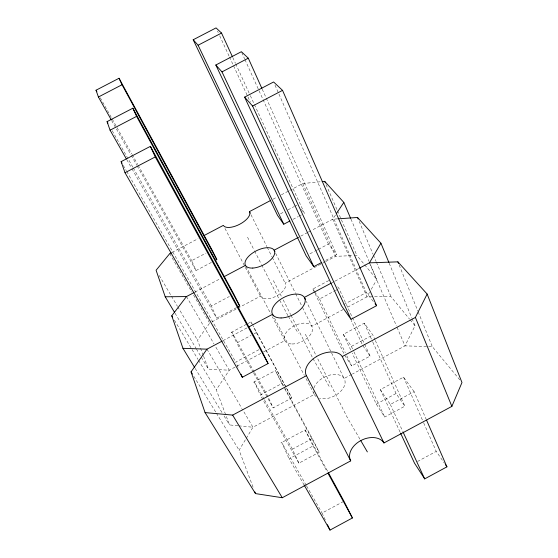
<?xml version="1.0" encoding="UTF-8"?>
<svg xmlns="http://www.w3.org/2000/svg" width="558" height="558" viewBox="0 0 558 558"><rect width="100%" height="100%" fill="white"/><g stroke="black" fill="none" stroke-linecap="round" stroke-linejoin="round"><path stroke-width="0.42" stroke-dasharray="2.79 2.09" d="M412.041 318.527L415.026 325.733L404.982 345.876L352.468 373.993M369.542 292.329L366.983 296.856L347.055 307.472M371.251 289.316L376.81 279.516L370.345 264.408M253.067 487.162L239.096 450.194L245.806 439.097M246.259 438.358L252.969 427.254L314.287 394.429L304.654 375.946M335.498 215.004L332.728 219.21L311.42 230.475M237.91 425.754L229.54 424.924L216.26 389.791L229.261 370.212L262.734 352.384M203.265 355.411L197.476 340.094L209.675 323.096M325.307 520.021L322.071 513.046L343.958 501.224M417.489 461.508L436.23 451.387L444.51 463.328M312.278 438.511L319.218 452.245L298.9 463.175L292.399 449.183L312.278 438.511L275.38 370.596L253.555 382.237M376.322 404.118L396.068 393.516L404.864 406.196L384.685 417.049L376.322 404.118L352.203 353.165M304.173 485.09L289.114 458.836L313.094 445.954L305.1 429.974L280.918 442.947M414.12 391.674L403.546 377.152L380.361 389.596L390.328 404.452L414.12 391.674L426.214 419.365M253.709 373.197L273.225 407.905L291.792 397.973L253.06 325.691M315.13 293.682L344.649 355.153L351.638 365.957L370.087 356.081L339.062 288.612L337.541 286.526M351.707 374.397L344.098 378.477L306.286 301.306M263.495 351.979L284.796 340.631L272.353 316.825M343.226 309.509L311.796 326.249L302.192 306.851M350.724 350.026L343.303 334.347L364.235 323.18L372.807 334.946L374.941 339.696M298.9 463.175L260.279 395.064L281.853 383.534L275.38 370.596M343.303 334.347L351.38 346.392L372.807 334.946M231.124 332.449L247.159 323.926M247.926 323.521L250.995 321.889L252.648 324.93M314.754 292.901L312.892 289.009L329.68 280.088M222.977 340.666L247.368 327.699M331.933 282.767L334.228 281.546M334.995 281.141L358.724 268.531M253.283 372.444L236.738 343.017L251.072 335.393M254.092 333.789L256.352 332.589L253.29 326.472M314.796 291.855L319.567 298.969L334.563 290.997M335.309 290.599L337.562 289.407M238.036 367.38L235.727 362.051L260.774 348.715M343.707 304.556L366.292 292.531L374 302.401M194.895 292.113L220.18 278.735M300.769 236.111L307.618 232.491M308.379 232.086L310.66 230.879M236.613 307.591L216.671 318.165L211.398 306.021L229.352 296.507M309.976 253.792L314.586 251.351M315.354 250.947L317.662 249.726M318.43 249.314L328.418 244.027L336.634 254.546L323.689 261.409M211.977 321.875L260.426 296.179A13.978 7.282 -27.1 0 0 276.489 296.019A13.978 7.282 -27.1 0 0 285.11 283.087L321.806 263.62M322.566 263.216L324.861 262.002M325.628 261.597L335.567 256.324L353.5 255.592M172.031 252.411L198.076 238.691M273.029 199.199L276.838 197.19M281.399 194.784L289.016 190.773M289.776 190.369L302.722 183.554L320.459 181.769M211.405 262.434L196.004 270.567L191.694 260.649L206 253.102M280.514 213.784L284.252 211.81M287.991 209.836L293.975 206.676M294.722 206.286L296.968 205.1M292.957 219.364L298.314 216.539M299.074 216.134L301.369 214.921M337.855 218.848L332.728 219.21L366.983 296.856L390.977 296.647L409.558 319.12M354.358 255.557L356.918 255.452L364.102 264.143M459.778 379.865L432.31 346.644L404.982 345.876L396.78 326.716M201.312 357.183L208.441 369.11L229.261 370.212L215.723 346.916M238.747 425.838L252.969 427.254L242.353 409.237M364.653 264.813L376.81 279.516M410.102 319.783L415.026 325.733M301.327 209.334L304.431 213.309L249.531 93.925M370.087 356.081L362.735 345.486L351.156 320.411M312.892 289.009L314.321 291.143M193.772 376.287L215.981 412.501M216.434 413.241L239.096 450.194M195.167 368.399L222.307 413.025M224.114 415.996L229.54 424.924M174.438 320.243L198.02 359.457M198.467 360.196L216.26 389.791M175.031 313.191L195.97 348.234M196.416 348.98L200.873 356.436M159.176 275.443L171.062 295.51M171.501 296.249L177.221 305.91M177.66 306.656L197.476 340.094M206.969 349.168L241.914 408.484M287.963 315.689L279.446 299.73M288.388 316.428L298.307 333.44M312.982 358.62L329.199 386.45M359.889 439.097L347.216 417.363L316.302 355.955M186.47 296.57L213.979 343.909M169.737 253.625L191.875 292.134M193.612 295.161L209.236 322.343M123.283 165.419L126.31 170.713M126.743 171.466L235.727 362.051M306.196 485.286L281.734 442.508L289.114 458.836M306.621 486.032L322.071 513.046M126.833 159.748L131.562 168.091M131.995 168.844L216.671 318.165M112.221 130.739L132.825 167.163M133.257 167.916L211.398 306.021M264.143 399.242L254.295 381.839L260.279 395.064M264.576 400.002L292.399 449.183M111.628 120.507L130.802 154.608M131.228 155.368L136.766 165.217M137.198 165.977L196.004 270.567M100.28 97.789L131.744 153.841M132.169 154.601L137.693 164.443M138.119 165.203L191.694 260.649M254.246 372.081L231.8 332.087L236.738 343.017M254.671 372.835L267.798 396.229L273.225 407.905M305.1 429.974L327.839 471.663M313.094 445.954L327.169 471.726M281.853 383.534L284.343 388.117M284.761 388.884L319.218 452.245M256.352 332.589L286.024 387.329M286.435 388.089L291.792 397.973M224.965 228.452L260.426 296.179M274.529 318.186L304.25 375.178M245.862 266.138L270.749 313.749M247.543 237.199L254.239 250.319M254.629 251.093L261.325 264.22M261.723 264.987L279.049 298.955M273.371 280.548L281.609 296.779M283.178 299.869L290.627 314.559M291.018 315.333L312.592 357.845M305.338 334.193L315.905 355.181M250.995 321.889L251.763 323.417M250.981 214.739L266.877 246.58M267.268 247.361L271.92 256.68M272.311 257.454L285.11 283.087M275.673 253.304L295.273 292.88M295.656 293.654L301.808 306.07M319.567 298.969L345.297 352.712M346.79 355.83L351.638 365.957M351.38 346.392L353.598 351.101M353.967 351.889L384.685 417.049M380.361 389.596L400.177 432.29M390.328 404.452L402.625 431.09M217.508 31.06L218.241 32.636M219.699 35.796L229.178 56.316M229.54 57.104L250.319 102.093M232.805 57.558L235.35 63.096M235.713 63.884L249.168 93.137M302.722 183.554L335.567 256.324M241.747 52.494L244.606 58.827M244.969 59.622L328.418 244.027M364.235 323.18L372.465 341.356M372.821 342.145L396.068 393.516M262.232 89.189L336.634 254.546M375.304 340.485L404.864 406.196M275.01 85.172L366.292 292.531M403.546 377.152L423.362 422.169M423.71 422.957L436.23 451.387M326.067 184.538L337.158 210.031M337.506 210.833L356.918 255.452M350.961 219.099L368.984 261.228M369.445 262.839L396.438 325.914M359.212 221.47L373.065 254.26M373.407 255.062L376.106 261.458M376.448 262.26L390.977 296.647M389.205 263.25L411.713 317.725M399.179 265.078L417.879 311.113M418.207 311.915L432.31 346.644M203.565 356.213L208.441 369.11M313.952 387.95A16.914 10.672 -26.8 0 1 335.33 374.411A16.914 10.672 -26.8 0 1 342.975 388.556A16.914 10.672 -26.8 0 1 319.532 398.272M316.135 396.592A16.914 10.672 -26.8 0 1 313.47 391.744M292.113 343.986A15.303 8.74 -27 0 0 312.536 328.432A15.303 8.74 -27 0 0 290.439 328.25A15.303 8.74 -27 0 0 292.113 343.986"/><path stroke-width="0.84" d="M222.217 341.071L206.969 349.168L191.059 371.858L205.072 412.592L255.501 493.593L282.271 497.736L350.71 460.866A18.902 13.322 -26.4 0 1 360.747 440.604A18.902 13.322 -26.4 0 1 383.967 442.954L451.875 406.377L461.975 382.523L427.149 294.052L397.868 261.848L369.445 262.839L359.491 268.126M205.072 412.592L232.658 415.103L306.426 375.68A20.332 12.422 -26.5 0 1 318.095 355.634A20.332 12.422 -26.5 0 1 342.256 356.534L415.396 317.439L427.149 294.052M369.445 262.839L380.933 243.218L357.525 217.474L338.713 218.792M336.425 213.609L343.819 202.401L324.679 181.35L322.147 181.601M194.714 367.652L182.954 348.318L171.766 315.807L186.47 296.57L194.128 292.518M304.173 485.09L329.994 530.1L352.419 517.964L343.958 501.224L328.25 472.424M400.546 433.085L414.489 463.126L424.68 478.883L446.944 466.837L426.563 420.153M242.332 377.264L268.091 363.53L260.774 348.715L150.395 146.342L121.121 161.639L125.02 172.736L242.332 377.264L241.007 374.223M351.024 319.309L376.573 305.693L282.536 90.368L273.601 81.977L244.606 97.127L341.447 305.763L351.024 319.309L252.586 106.034L244.606 97.127M248.889 326.89L272.52 314.335L273.322 315.877M331.173 283.171L304.382 297.407L305.526 299.744M224.009 276.712L245.457 265.364M298.488 237.317L274.138 250.2L274.906 251.749M237.38 307.186L239.682 305.965L233.837 294.129L132.839 108.21L107.066 121.63L110.072 130.188L126.408 158.995M261.876 88.394L248.282 58.185L241.384 51.706L215.827 65.014L306.14 255.829L313.791 266.654L321.408 262.616M171.271 252.816L169.737 253.625L156.094 270.246L165.224 296.786L174.584 312.445M204.207 235.462L223.353 225.369A14.745 6.529 -27.1 0 0 239.787 224.204A14.745 6.529 -27.1 0 0 249.426 211.628L270.742 200.399M215.255 260.405L216.79 259.589L212.019 249.921L119.049 78.26L96.025 90.215L98.417 97.008L111.202 119.747M232.442 56.77L221.533 33.055L216.051 27.9L193.201 39.764L277.521 215.36L283.778 224.211L289.902 220.982M125.02 172.736L155.263 156.924L150.395 146.342M252.586 106.034L282.536 90.368M110.072 130.188L136.598 116.371L132.839 108.21M215.827 65.014L221.986 71.884L248.282 58.185M98.417 97.008L122.035 84.739L119.049 78.26M193.201 39.764L198.097 45.226L221.533 33.055M165.224 296.786L186.47 296.57M182.954 348.318L206.969 349.168M375.032 303.719L376.573 305.693M445.486 464.73L446.944 466.837M191.059 371.858L192.412 374.076M232.658 415.103L282.271 497.736M171.766 315.807L172.659 317.286M360.761 440.597L367.352 451.903M121.121 161.639L121.986 163.152M107.066 121.63L107.924 123.151M96.025 90.215L96.876 91.728M155.263 156.924L268.091 363.53M327.999 473.24L352.419 517.964M136.598 116.371L239.682 305.965M122.035 84.739L216.79 259.589M306.426 375.68L350.71 460.866M249.426 211.628L250.207 213.184M342.256 356.534L383.967 442.954M198.097 45.226L283.778 224.211M221.986 71.884L313.791 266.654M327.469 524.673L329.994 530.1M402.988 431.878L424.68 478.883M324.679 181.35L325.377 182.94M343.819 202.401L350.619 218.304M357.525 217.474L358.201 219.071M380.933 243.218L388.877 262.448M415.396 317.439L451.875 406.377M397.868 261.848L398.524 263.467M254.894 491.982L255.501 493.593M252.795 268.063A16.231 7.917 -27 0 0 274.759 252.195A16.231 7.917 -27 0 0 252.035 253.416A16.231 7.917 -27 0 0 252.795 268.063M281.079 317.962A18.051 9.793 -26.8 0 0 305.212 299.848A18.051 9.793 -26.8 0 0 279.328 300.253A18.051 9.793 -26.8 0 0 281.079 317.962"/></g></svg>
